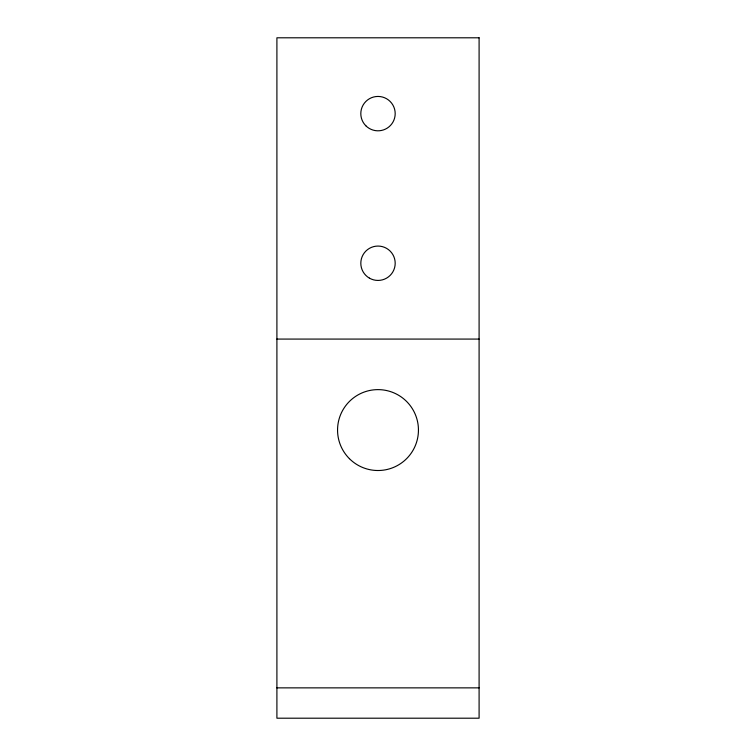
<?xml version="1.0" encoding="UTF-8"?>
<svg xmlns="http://www.w3.org/2000/svg" width="756" height="756" viewBox="0 0 756 756"><rect width="100%" height="100%" fill="white"/><g stroke="black" fill="none" stroke-linecap="round" stroke-linejoin="round"><path stroke-width="1.13" d="M276.904 339.075L479.096 339.075M276.904 687.865L479.096 687.865M479.096 37.8L276.904 37.8L276.904 718.2L479.096 718.2L479.096 37.8M349.404 458.665A40.437 40.437 0 0 0 417.066 440.531A40.437 40.437 0 0 0 367.529 391.003A40.437 40.437 0 0 0 349.404 458.665M365.847 125.779A17.19 17.19 0 0 0 394.604 118.068A17.19 17.19 0 0 0 373.549 97.023A17.19 17.19 0 0 0 365.847 125.779M369.41 278.132A17.19 17.19 0 0 0 395.19 263.249A17.19 17.19 0 0 0 369.41 248.365A17.19 17.19 0 0 0 369.41 278.132"/></g></svg>
